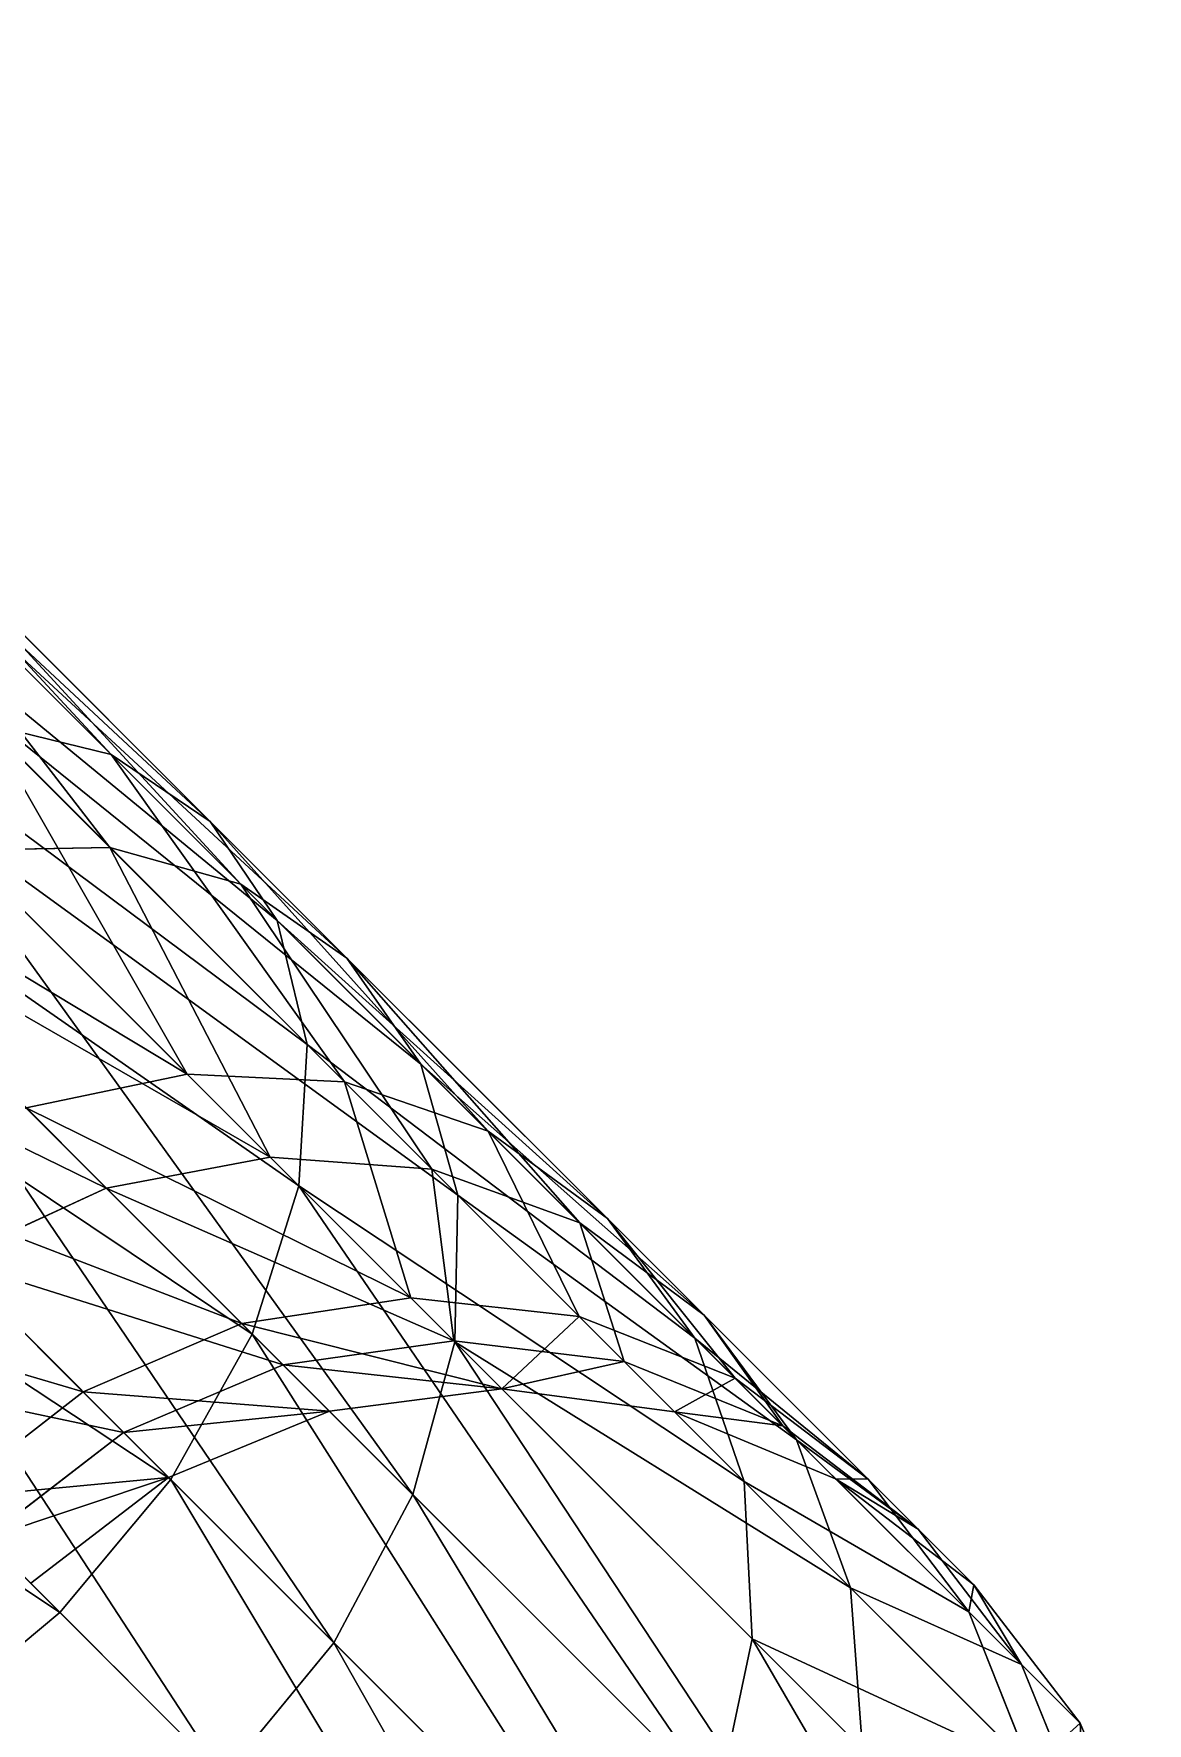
# Model space of a CAD drawing. Extents: x -52 to 52, y -53 to 52.
# Drawn here: x 47.2 to 50.53, y -48.03 to -42.98 of the extents above; entities that cross this region are included whole.
import ezdxf

# ---------------------------------------------------------------- set-up
doc = ezdxf.new("R2010")
doc.units = 0
doc.header["$MEASUREMENT"] = 0
doc.layers.get('0').update_dxf_attribs({"color": 13, "linetype": 'CONTINUOUS'})

# ---------------------------------------------------------------- blocks, each defined once
blk = doc.blocks.new('M6_EYE_BOLT')
for p, q in [((4.9233, 7.6142, 20.4833), (4.9233, 5.5799, 19.05)), ((4.9911, 7.3739, 20.9418), (4.9911, 5.229, 19.4307)), ((4.7243, 5.3858, 5.9068), (4.7243, 7.2, 4.3934)), ((4.9233, 7.1335, 21.4003), (4.9233, 4.8782, 19.8113)), ((4.9233, 5.031, 5.5799), (4.9233, 6.942, 3.9858)), ((4.7243, 6.9095, 21.8275), (4.7243, 4.5513, 20.166)), ((4.4079, 6.7172, 22.1944), (4.4079, 4.2705, 20.4706)), ((4.9911, 4.6504, 5.229), (4.9911, 6.6652, 3.5484)), ((3.9956, 6.5696, 22.4759), (3.9956, 4.0551, 20.7044)), ((3.5153, 6.4768, 22.6529), (3.5153, 3.9197, 20.8513)), ((3, 6.4451, 22.7133), (3, 3.8735, 20.9014)), ((4.9233, 4.2698, 4.8782), (4.9233, 6.3883, 3.111)), ((4.4079, 6.1876, 18.3907), (4.4079, 4.7435, 16.6595)), ((4.7243, 3.915, 4.5513), (4.7243, 6.1303, 2.7034)), ((3.9956, 4.6734, 8.1781), (3.9956, 5.9241, 6.403)), ((4.4079, 3.6105, 4.2705), (4.4079, 5.9087, 2.3534)), ((4.7243, 5.9068, 18.6953), (4.7243, 4.3934, 16.8811)), ((4.9233, 5.5799, 19.05), (4.7243, 5.9068, 18.6953)), ((3.9956, 3.3767, 4.0551), (3.9956, 5.7387, 2.0848)), ((4.7243, 5.3858, 5.9068), (4.4079, 5.6903, 6.1876)), ((4.4079, 4.3919, 8.0306), (4.4079, 5.6903, 6.1876)), ((3.5153, 3.2298, 3.9197), (3.5153, 5.6319, 1.916)), ((3, 3.1797, 3.8735), (3, 5.5954, 1.8584)), ((4.9233, 5.5799, 19.05), (4.9233, 3.9858, 17.1391)), ((4.9911, 5.229, 19.4307), (4.9233, 5.5799, 19.05)), ((4.7243, 4.025, 7.8382), (4.7243, 5.3858, 5.9068)), ((4.9233, 5.031, 5.5799), (4.7243, 5.3858, 5.9068)), ((4.9233, 4.8782, 19.8113), (4.9911, 5.229, 19.4307)), ((4.9911, 5.229, 19.4307), (4.9911, 3.5484, 17.4159)), ((3.5153, 5.1809, 16.3826), (3.5153, 4.2908, 14.4593)), ((4.4079, 4.7435, 16.6595), (3.9956, 5.012, 16.4895)), ((3.9956, 5.012, 16.4895), (3.9956, 4.1, 14.5188)), ((4.9233, 3.5978, 7.6142), (4.9233, 5.031, 5.5799)), ((4.9911, 4.6504, 5.229), (4.9233, 5.031, 5.5799)), ((4.7243, 4.5513, 20.166), (4.9233, 4.8782, 19.8113)), ((4.9233, 4.8782, 19.8113), (4.9233, 3.111, 17.6928)), ((3.9956, 4.6734, 8.1781), (3.5153, 4.8503, 8.2709)), ((3.5153, 4.1197, 10.2603), (3.5153, 4.8503, 8.2709)), ((4.4079, 4.7435, 16.6595), (4.4079, 3.7966, 14.6135)), ((4.7243, 4.3934, 16.8811), (4.4079, 4.7435, 16.6595)), ((3.9956, 3.9247, 10.2165), (3.9956, 4.6734, 8.1781)), ((4.4079, 4.3919, 8.0306), (3.9956, 4.6734, 8.1781)), ((4.9233, 4.2698, 4.8782), (4.9911, 4.6504, 5.229)), ((4.9911, 3.1393, 7.3739), (4.9911, 4.6504, 5.229)), ((4.4079, 4.2705, 20.4706), (4.7243, 4.5513, 20.166)), ((4.7243, 4.5513, 20.166), (4.7243, 2.7034, 17.9508)), ((3.5153, 4.2908, 14.4593), (3, 4.3558, 14.439)), ((4.7243, 4.025, 7.8382), (4.4079, 4.3919, 8.0306)), ((4.4079, 3.6146, 10.1468), (4.4079, 4.3919, 8.0306)), ((4.7243, 4.3934, 16.8811), (4.7243, 3.4012, 14.7369)), ((4.9233, 3.9858, 17.1391), (4.7243, 4.3934, 16.8811)), ((3.9956, 4.1, 14.5188), (3.5153, 4.2908, 14.4593)), ((3.5153, 4.2908, 14.4593), (3.5153, 3.9288, 12.3711)), ((3.9956, 4.0551, 20.7044), (4.4079, 4.2705, 20.4706)), ((4.4079, 4.2705, 20.4706), (4.4079, 2.3534, 18.1724)), ((4.7243, 3.915, 4.5513), (4.9233, 4.2698, 4.8782)), ((4.9233, 2.6808, 7.1335), (4.9233, 4.2698, 4.8782)), ((3.5153, 4.1197, 10.2603), (3, 4.1862, 10.2753)), ((3.5153, 3.9288, 12.3711), (3.5153, 4.1197, 10.2603)), ((3.9956, 3.9247, 10.2165), (3.5153, 4.1197, 10.2603)), ((3.9956, 4.1, 14.5188), (3.9956, 3.7292, 12.3792)), ((4.4079, 3.7966, 14.6135), (3.9956, 4.1, 14.5188)), ((3.5153, 3.9197, 20.8513), (3.9956, 4.0551, 20.7044)), ((3.9956, 4.0551, 20.7044), (3.9956, 2.0848, 18.3424)), ((3.5153, 3.9288, 12.3711), (3, 3.9969, 12.3683)), ((4.9233, 3.5978, 7.6142), (4.7243, 4.025, 7.8382)), ((4.7243, 3.2105, 10.056), (4.7243, 4.025, 7.8382)), ((4.9233, 3.9858, 17.1391), (4.9233, 2.9407, 14.8806)), ((4.9911, 3.5484, 17.4159), (4.9233, 3.9858, 17.1391)), ((2.4847, 3.9197, 20.8513), (3, 3.8735, 20.9014)), ((3, 3.8735, 20.9014), (3.5153, 3.9197, 20.8513)), ((3.9956, 3.7292, 12.3792), (3.5153, 3.9288, 12.3711)), ((3.5153, 3.9197, 20.8513), (3.5153, 1.916, 18.4492)), ((3.9956, 3.7292, 12.3792), (3.9956, 3.9247, 10.2165)), ((4.4079, 3.6146, 10.1468), (3.9956, 3.9247, 10.2165)), ((4.4079, 3.6105, 4.2705), (4.7243, 3.915, 4.5513)), ((4.7243, 2.2535, 6.9095), (4.7243, 3.915, 4.5513)), ((3, 3.8735, 20.9014), (3, 1.8584, 18.4857)), ((4.4079, 3.7966, 14.6135), (4.4079, 3.4116, 12.3921)), ((4.7243, 3.4012, 14.7369), (4.4079, 3.7966, 14.6135)), ((4.4079, 3.4116, 12.3921), (3.9956, 3.7292, 12.3792)), ((3.9956, 3.3767, 4.0551), (4.4079, 3.6105, 4.2705)), ((4.7243, 3.2105, 10.056), (4.4079, 3.6146, 10.1468)), ((4.4079, 3.4116, 12.3921), (4.4079, 3.6146, 10.1468)), ((4.4079, 1.8867, 6.7172), (4.4079, 3.6105, 4.2705)), ((4.9911, 3.1393, 7.3739), (4.9233, 3.5978, 7.6142)), ((4.9233, 2.7398, 9.9502), (4.9233, 3.5978, 7.6142)), ((4.9233, 3.111, 17.6928), (4.9911, 3.5484, 17.4159)), ((4.9911, 3.5484, 17.4159), (4.9911, 2.4465, 15.0348)), ((4.7243, 2.9977, 12.409), (4.4079, 3.4116, 12.3921)), ((4.9233, 2.9407, 14.8806), (4.7243, 3.4012, 14.7369)), ((4.7243, 3.4012, 14.7369), (4.7243, 2.9977, 12.409)), ((3.5153, 3.2298, 3.9197), (3.9956, 3.3767, 4.0551)), ((3.9956, 1.6052, 6.5696), (3.9956, 3.3767, 4.0551)), ((3, 3.1797, 3.8735), (3.5153, 3.2298, 3.9197)), ((3.5153, 1.4282, 6.4768), (3.5153, 3.2298, 3.9197)), ((4.9233, 2.7398, 9.9502), (4.7243, 3.2105, 10.056)), ((4.7243, 2.9977, 12.409), (4.7243, 3.2105, 10.056)), ((4.9233, 2.6808, 7.1335), (4.9911, 3.1393, 7.3739)), ((4.9911, 2.2347, 9.8367), (4.9911, 3.1393, 7.3739)), ((4.7243, 2.7034, 17.9508), (4.9233, 3.111, 17.6928)), ((4.9233, 3.111, 17.6928), (4.9233, 1.9524, 15.1891)), ((4.9233, 2.5157, 12.4286), (4.7243, 2.9977, 12.409)), ((4.9233, 2.9407, 14.8806), (4.9233, 2.5157, 12.4286)), ((4.9911, 2.4465, 15.0348), (4.9233, 2.9407, 14.8806)), ((4.9911, 2.2347, 9.8367), (4.9233, 2.7398, 9.9502)), ((4.9233, 2.5157, 12.4286), (4.9233, 2.7398, 9.9502)), ((4.4079, 2.3534, 18.1724), (4.7243, 2.7034, 17.9508)), ((4.7243, 2.7034, 17.9508), (4.7243, 1.4919, 15.3328)), ((4.7243, 2.2535, 6.9095), (4.9233, 2.6808, 7.1335)), ((4.9233, 1.7297, 9.7232), (4.9233, 2.6808, 7.1335)), ((4.9911, 1.9985, 12.4497), (4.9233, 2.5157, 12.4286)), ((4.9233, 1.9524, 15.1891), (4.9911, 2.4465, 15.0348)), ((4.9911, 2.4465, 15.0348), (4.9911, 1.9985, 12.4497)), ((3.9956, 2.0848, 18.3424), (4.4079, 2.3534, 18.1724)), ((4.4079, 2.3534, 18.1724), (4.4079, 1.0965, 15.4562)), ((4.4079, 1.8867, 6.7172), (4.7243, 2.2535, 6.9095)), ((4.7243, 1.259, 9.6174), (4.7243, 2.2535, 6.9095)), ((4.9233, 1.7297, 9.7232), (4.9911, 2.2347, 9.8367)), ((4.9911, 1.9985, 12.4497), (4.9911, 2.2347, 9.8367)), ((4.9233, 1.4812, 12.4708), (4.9911, 1.9985, 12.4497)), ((4.7243, 1.4919, 15.3328), (4.9233, 1.9524, 15.1891)), ((4.9233, 1.9524, 15.1891), (4.9233, 1.4812, 12.4708)), ((4.7243, 1.259, 9.6174), (4.9233, 1.7297, 9.7232)), ((4.9233, 1.4812, 12.4708), (4.9233, 1.7297, 9.7232)), ((4.7243, 0.9992, 12.4904), (4.9233, 1.4812, 12.4708))]:
    blk.add_line(p, q)
at = {"extrusion": (1, 0, 0)}
blk.add_circle((12.0405, 12.0405, 3), 10, dxfattribs=at)
mesh = blk.add_polyface()
corners = [(4.7243, 5.9068, 18.6953), (4.9233, 7.6142, 20.4833), (4.9233, 5.5799, 19.05), (4.7243, 7.8382, 20.0561)]
mesh.append_faces([[corners[k] for k in face] for face in [(0, 1, 2), (1, 0, 3)]], dxfattribs={"vtx0": -1})
mesh = blk.add_polyface()
corners = [(4.9233, 5.5799, 19.05), (4.9911, 7.3739, 20.9418), (4.9911, 5.229, 19.4307), (4.9233, 7.6142, 20.4833)]
mesh.append_faces([[corners[k] for k in face] for face in [(0, 1, 2), (1, 0, 3)]], dxfattribs={"vtx0": -1})
mesh = blk.add_polyface()
corners = [(4.7243, 7.2, 4.3934), (4.4079, 5.6903, 6.1876), (4.7243, 5.3858, 5.9068), (4.4079, 7.4216, 4.7435)]
mesh.append_faces([[corners[k] for k in face] for face in [(0, 1, 2), (1, 0, 3)]], dxfattribs={"vtx0": -1})
mesh = blk.add_polyface()
corners = [(4.9911, 5.229, 19.4307), (4.9233, 7.1335, 21.4003), (4.9233, 4.8782, 19.8113), (4.9911, 7.3739, 20.9418)]
mesh.append_faces([[corners[k] for k in face] for face in [(0, 1, 2), (1, 0, 3)]], dxfattribs={"vtx0": -1})
mesh = blk.add_polyface()
corners = [(4.9233, 6.942, 3.9858), (4.7243, 5.3858, 5.9068), (4.9233, 5.031, 5.5799), (4.7243, 7.2, 4.3934)]
mesh.append_faces([[corners[k] for k in face] for face in [(0, 1, 2), (1, 0, 3)]], dxfattribs={"vtx0": -1})
mesh = blk.add_polyface()
corners = [(4.9233, 4.8782, 19.8113), (4.7243, 6.9095, 21.8275), (4.7243, 4.5513, 20.166), (4.9233, 7.1335, 21.4003)]
mesh.append_faces([[corners[k] for k in face] for face in [(0, 1, 2), (1, 0, 3)]], dxfattribs={"vtx0": -1})
mesh = blk.add_polyface()
corners = [(4.9911, 6.6652, 3.5484), (4.9233, 5.031, 5.5799), (4.9911, 4.6504, 5.229), (4.9233, 6.942, 3.9858)]
mesh.append_faces([[corners[k] for k in face] for face in [(0, 1, 2), (1, 0, 3)]], dxfattribs={"vtx0": -1})
mesh = blk.add_polyface()
corners = [(4.7243, 4.5513, 20.166), (4.4079, 6.7172, 22.1944), (4.4079, 4.2705, 20.4706), (4.7243, 6.9095, 21.8275)]
mesh.append_faces([[corners[k] for k in face] for face in [(0, 1, 2), (1, 0, 3)]], dxfattribs={"vtx0": -1})
mesh = blk.add_polyface()
corners = [(4.4079, 4.2705, 20.4706), (3.9956, 6.5696, 22.4759), (3.9956, 4.0551, 20.7044), (4.4079, 6.7172, 22.1944)]
mesh.append_faces([[corners[k] for k in face] for face in [(0, 1, 2), (1, 0, 3)]], dxfattribs={"vtx0": -1})
mesh = blk.add_polyface()
corners = [(4.9233, 6.3883, 3.111), (4.9911, 4.6504, 5.229), (4.9233, 4.2698, 4.8782), (4.9911, 6.6652, 3.5484)]
mesh.append_faces([[corners[k] for k in face] for face in [(0, 1, 2), (1, 0, 3)]], dxfattribs={"vtx0": -1})
mesh = blk.add_polyface()
corners = [(3.9956, 4.0551, 20.7044), (3.5153, 6.4768, 22.6529), (3.5153, 3.9197, 20.8513), (3.9956, 6.5696, 22.4759)]
mesh.append_faces([[corners[k] for k in face] for face in [(0, 1, 2), (1, 0, 3)]], dxfattribs={"vtx0": -1})
mesh = blk.add_polyface()
corners = [(3, 3.8735, 20.9014), (2.4847, 6.4768, 22.6529), (2.4847, 3.9197, 20.8513), (3, 6.4451, 22.7133)]
mesh.append_faces([[corners[k] for k in face] for face in [(0, 1, 2), (1, 0, 3)]], dxfattribs={"vtx0": -1})
mesh = blk.add_polyface()
corners = [(3.5153, 3.9197, 20.8513), (3, 6.4451, 22.7133), (3, 3.8735, 20.9014), (3.5153, 6.4768, 22.6529)]
mesh.append_faces([[corners[k] for k in face] for face in [(0, 1, 2), (1, 0, 3)]], dxfattribs={"vtx0": -1})
mesh = blk.add_polyface()
corners = [(3.9956, 6.403, 18.157), (4.4079, 4.7435, 16.6595), (3.9956, 5.012, 16.4895), (4.4079, 6.1876, 18.3907)]
mesh.append_faces([[corners[k] for k in face] for face in [(0, 1, 2), (1, 0, 3)]], dxfattribs={"vtx0": -1})
mesh = blk.add_polyface()
corners = [(4.7243, 6.1303, 2.7034), (4.9233, 4.2698, 4.8782), (4.7243, 3.915, 4.5513), (4.9233, 6.3883, 3.111)]
mesh.append_faces([[corners[k] for k in face] for face in [(0, 1, 2), (1, 0, 3)]], dxfattribs={"vtx0": -1})
mesh = blk.add_polyface()
corners = [(4.4079, 4.7435, 16.6595), (4.7243, 5.9068, 18.6953), (4.7243, 4.3934, 16.8811), (4.4079, 6.1876, 18.3907)]
mesh.append_faces([[corners[k] for k in face] for face in [(0, 1, 2), (1, 0, 3)]], dxfattribs={"vtx0": -1})
mesh = blk.add_polyface()
corners = [(4.4079, 5.9087, 2.3534), (4.7243, 3.915, 4.5513), (4.4079, 3.6105, 4.2705), (4.7243, 6.1303, 2.7034)]
mesh.append_faces([[corners[k] for k in face] for face in [(0, 1, 2), (1, 0, 3)]], dxfattribs={"vtx0": -1})
mesh = blk.add_polyface()
corners = [(3.5153, 6.071, 6.5384), (3.9956, 4.6734, 8.1781), (3.9956, 5.9241, 6.403), (3.5153, 4.8503, 8.2709)]
mesh.append_faces([[corners[k] for k in face] for face in [(0, 1, 2), (1, 0, 3)]], dxfattribs={"vtx0": -1})
mesh = blk.add_polyface()
corners = [(3.9956, 5.9241, 6.403), (4.4079, 4.3919, 8.0306), (4.4079, 5.6903, 6.1876), (3.9956, 4.6734, 8.1781)]
mesh.append_faces([[corners[k] for k in face] for face in [(0, 1, 2), (1, 0, 3)]], dxfattribs={"vtx0": -1})
mesh = blk.add_polyface()
corners = [(4.4079, 5.9087, 2.3534), (3.9956, 3.3767, 4.0551), (3.9956, 5.7387, 2.0848), (4.4079, 3.6105, 4.2705)]
mesh.append_faces([[corners[k] for k in face] for face in [(0, 1, 2), (1, 0, 3)]], dxfattribs={"vtx0": -1})
mesh = blk.add_polyface()
corners = [(4.7243, 4.3934, 16.8811), (4.9233, 5.5799, 19.05), (4.9233, 3.9858, 17.1391), (4.7243, 5.9068, 18.6953)]
mesh.append_faces([[corners[k] for k in face] for face in [(0, 1, 2), (1, 0, 3)]], dxfattribs={"vtx0": -1})
mesh = blk.add_polyface()
corners = [(2.4847, 5.6319, 1.916), (2.0044, 3.3767, 4.0551), (2.0044, 5.7387, 2.0848), (2.4847, 3.2298, 3.9197)]
mesh.append_faces([[corners[k] for k in face] for face in [(0, 1, 2), (1, 0, 3)]], dxfattribs={"vtx0": -1})
mesh = blk.add_polyface()
corners = [(3.9956, 5.7387, 2.0848), (3.5153, 3.2298, 3.9197), (3.5153, 5.6319, 1.916), (3.9956, 3.3767, 4.0551)]
mesh.append_faces([[corners[k] for k in face] for face in [(0, 1, 2), (1, 0, 3)]], dxfattribs={"vtx0": -1})
mesh = blk.add_polyface()
corners = [(4.7243, 5.3858, 5.9068), (4.4079, 4.3919, 8.0306), (4.7243, 4.025, 7.8382), (4.4079, 5.6903, 6.1876)]
mesh.append_faces([[corners[k] for k in face] for face in [(0, 1, 2), (1, 0, 3)]], dxfattribs={"vtx0": -1})
mesh = blk.add_polyface()
corners = [(3, 5.5954, 1.8584), (2.4847, 3.2298, 3.9197), (2.4847, 5.6319, 1.916), (3, 3.1797, 3.8735)]
mesh.append_faces([[corners[k] for k in face] for face in [(0, 1, 2), (1, 0, 3)]], dxfattribs={"vtx0": -1})
mesh = blk.add_polyface()
corners = [(3.5153, 5.6319, 1.916), (3, 3.1797, 3.8735), (3, 5.5954, 1.8584), (3.5153, 3.2298, 3.9197)]
mesh.append_faces([[corners[k] for k in face] for face in [(0, 1, 2), (1, 0, 3)]], dxfattribs={"vtx0": -1})
mesh = blk.add_polyface()
corners = [(4.9233, 3.9858, 17.1391), (4.9911, 5.229, 19.4307), (4.9911, 3.5484, 17.4159), (4.9233, 5.5799, 19.05)]
mesh.append_faces([[corners[k] for k in face] for face in [(0, 1, 2), (1, 0, 3)]], dxfattribs={"vtx0": -1})
mesh = blk.add_polyface()
corners = [(4.9233, 5.031, 5.5799), (4.7243, 4.025, 7.8382), (4.9233, 3.5978, 7.6142), (4.7243, 5.3858, 5.9068)]
mesh.append_faces([[corners[k] for k in face] for face in [(0, 1, 2), (1, 0, 3)]], dxfattribs={"vtx0": -1})
mesh = blk.add_polyface()
corners = [(3, 5.2384, 16.3462), (3.5153, 4.2908, 14.4593), (3, 4.3558, 14.439), (3.5153, 5.1809, 16.3826)]
mesh.append_faces([[corners[k] for k in face] for face in [(0, 1, 2), (1, 0, 3)]], dxfattribs={"vtx0": -1})
mesh = blk.add_polyface()
corners = [(4.9911, 3.5484, 17.4159), (4.9233, 4.8782, 19.8113), (4.9233, 3.111, 17.6928), (4.9911, 5.229, 19.4307)]
mesh.append_faces([[corners[k] for k in face] for face in [(0, 1, 2), (1, 0, 3)]], dxfattribs={"vtx0": -1})
mesh = blk.add_polyface()
corners = [(3.5153, 5.1809, 16.3826), (3.9956, 4.1, 14.5188), (3.5153, 4.2908, 14.4593), (3.9956, 5.012, 16.4895)]
mesh.append_faces([[corners[k] for k in face] for face in [(0, 1, 2), (1, 0, 3)]], dxfattribs={"vtx0": -1})
mesh = blk.add_polyface()
corners = [(3.9956, 5.012, 16.4895), (4.4079, 3.7966, 14.6135), (3.9956, 4.1, 14.5188), (4.4079, 4.7435, 16.6595)]
mesh.append_faces([[corners[k] for k in face] for face in [(0, 1, 2), (1, 0, 3)]], dxfattribs={"vtx0": -1})
mesh = blk.add_polyface()
corners = [(4.9911, 4.6504, 5.229), (4.9233, 3.5978, 7.6142), (4.9911, 3.1393, 7.3739), (4.9233, 5.031, 5.5799)]
mesh.append_faces([[corners[k] for k in face] for face in [(0, 1, 2), (1, 0, 3)]], dxfattribs={"vtx0": -1})
mesh = blk.add_polyface()
corners = [(3, 4.9107, 8.3026), (3.5153, 4.1197, 10.2603), (3.5153, 4.8503, 8.2709), (3, 4.1862, 10.2753)]
mesh.append_faces([[corners[k] for k in face] for face in [(0, 1, 2), (1, 0, 3)]], dxfattribs={"vtx0": -1})
mesh = blk.add_polyface()
corners = [(4.9233, 3.111, 17.6928), (4.7243, 4.5513, 20.166), (4.7243, 2.7034, 17.9508), (4.9233, 4.8782, 19.8113)]
mesh.append_faces([[corners[k] for k in face] for face in [(0, 1, 2), (1, 0, 3)]], dxfattribs={"vtx0": -1})
mesh = blk.add_polyface()
corners = [(3.5153, 4.8503, 8.2709), (3.9956, 3.9247, 10.2165), (3.9956, 4.6734, 8.1781), (3.5153, 4.1197, 10.2603)]
mesh.append_faces([[corners[k] for k in face] for face in [(0, 1, 2), (1, 0, 3)]], dxfattribs={"vtx0": -1})
mesh = blk.add_polyface()
corners = [(4.4079, 3.7966, 14.6135), (4.7243, 4.3934, 16.8811), (4.7243, 3.4012, 14.7369), (4.4079, 4.7435, 16.6595)]
mesh.append_faces([[corners[k] for k in face] for face in [(0, 1, 2), (1, 0, 3)]], dxfattribs={"vtx0": -1})
mesh = blk.add_polyface()
corners = [(3.9956, 4.6734, 8.1781), (4.4079, 3.6146, 10.1468), (4.4079, 4.3919, 8.0306), (3.9956, 3.9247, 10.2165)]
mesh.append_faces([[corners[k] for k in face] for face in [(0, 1, 2), (1, 0, 3)]], dxfattribs={"vtx0": -1})
mesh = blk.add_polyface()
corners = [(4.9233, 4.2698, 4.8782), (4.9911, 3.1393, 7.3739), (4.9233, 2.6808, 7.1335), (4.9911, 4.6504, 5.229)]
mesh.append_faces([[corners[k] for k in face] for face in [(0, 1, 2), (1, 0, 3)]], dxfattribs={"vtx0": -1})
mesh = blk.add_polyface()
corners = [(4.7243, 2.7034, 17.9508), (4.4079, 4.2705, 20.4706), (4.4079, 2.3534, 18.1724), (4.7243, 4.5513, 20.166)]
mesh.append_faces([[corners[k] for k in face] for face in [(0, 1, 2), (1, 0, 3)]], dxfattribs={"vtx0": -1})
mesh = blk.add_polyface()
corners = [(3, 4.3558, 14.439), (3.5153, 3.9288, 12.3711), (3, 3.9969, 12.3683), (3.5153, 4.2908, 14.4593)]
mesh.append_faces([[corners[k] for k in face] for face in [(0, 1, 2), (1, 0, 3)]], dxfattribs={"vtx0": -1})
mesh = blk.add_polyface()
corners = [(4.7243, 4.025, 7.8382), (4.4079, 3.6146, 10.1468), (4.7243, 3.2105, 10.056), (4.4079, 4.3919, 8.0306)]
mesh.append_faces([[corners[k] for k in face] for face in [(0, 1, 2), (1, 0, 3)]], dxfattribs={"vtx0": -1})
mesh = blk.add_polyface()
corners = [(4.7243, 3.4012, 14.7369), (4.9233, 3.9858, 17.1391), (4.9233, 2.9407, 14.8806), (4.7243, 4.3934, 16.8811)]
mesh.append_faces([[corners[k] for k in face] for face in [(0, 1, 2), (1, 0, 3)]], dxfattribs={"vtx0": -1})
mesh = blk.add_polyface()
corners = [(3.5153, 4.2908, 14.4593), (3.9956, 3.7292, 12.3792), (3.5153, 3.9288, 12.3711), (3.9956, 4.1, 14.5188)]
mesh.append_faces([[corners[k] for k in face] for face in [(0, 1, 2), (1, 0, 3)]], dxfattribs={"vtx0": -1})
mesh = blk.add_polyface()
corners = [(4.4079, 4.2705, 20.4706), (3.9956, 2.0848, 18.3424), (4.4079, 2.3534, 18.1724), (3.9956, 4.0551, 20.7044)]
mesh.append_faces([[corners[k] for k in face] for face in [(0, 1, 2), (1, 0, 3)]], dxfattribs={"vtx0": -1})
mesh = blk.add_polyface()
corners = [(4.7243, 3.915, 4.5513), (4.9233, 2.6808, 7.1335), (4.7243, 2.2535, 6.9095), (4.9233, 4.2698, 4.8782)]
mesh.append_faces([[corners[k] for k in face] for face in [(0, 1, 2), (1, 0, 3)]], dxfattribs={"vtx0": -1})
mesh = blk.add_polyface()
corners = [(3, 4.1862, 10.2753), (3.5153, 3.9288, 12.3711), (3.5153, 4.1197, 10.2603), (3, 3.9969, 12.3683)]
mesh.append_faces([[corners[k] for k in face] for face in [(0, 1, 2), (1, 0, 3)]], dxfattribs={"vtx0": -1})
mesh = blk.add_polyface()
corners = [(3.5153, 4.1197, 10.2603), (3.9956, 3.7292, 12.3792), (3.9956, 3.9247, 10.2165), (3.5153, 3.9288, 12.3711)]
mesh.append_faces([[corners[k] for k in face] for face in [(0, 1, 2), (1, 0, 3)]], dxfattribs={"vtx0": -1})
mesh = blk.add_polyface()
corners = [(3.9956, 4.1, 14.5188), (4.4079, 3.4116, 12.3921), (3.9956, 3.7292, 12.3792), (4.4079, 3.7966, 14.6135)]
mesh.append_faces([[corners[k] for k in face] for face in [(0, 1, 2), (1, 0, 3)]], dxfattribs={"vtx0": -1})
mesh = blk.add_polyface()
corners = [(3.9956, 4.0551, 20.7044), (3.5153, 1.916, 18.4492), (3.9956, 2.0848, 18.3424), (3.5153, 3.9197, 20.8513)]
mesh.append_faces([[corners[k] for k in face] for face in [(0, 1, 2), (1, 0, 3)]], dxfattribs={"vtx0": -1})
mesh = blk.add_polyface()
corners = [(4.9233, 3.5978, 7.6142), (4.7243, 3.2105, 10.056), (4.9233, 2.7398, 9.9502), (4.7243, 4.025, 7.8382)]
mesh.append_faces([[corners[k] for k in face] for face in [(0, 1, 2), (1, 0, 3)]], dxfattribs={"vtx0": -1})
mesh = blk.add_polyface()
corners = [(4.9233, 2.9407, 14.8806), (4.9911, 3.5484, 17.4159), (4.9911, 2.4465, 15.0348), (4.9233, 3.9858, 17.1391)]
mesh.append_faces([[corners[k] for k in face] for face in [(0, 1, 2), (1, 0, 3)]], dxfattribs={"vtx0": -1})
mesh = blk.add_polyface()
corners = [(3, 1.8584, 18.4857), (2.4847, 3.9197, 20.8513), (2.4847, 1.916, 18.4492), (3, 3.8735, 20.9014)]
mesh.append_faces([[corners[k] for k in face] for face in [(0, 1, 2), (1, 0, 3)]], dxfattribs={"vtx0": -1})
mesh = blk.add_polyface()
corners = [(3.5153, 3.9197, 20.8513), (3, 1.8584, 18.4857), (3.5153, 1.916, 18.4492), (3, 3.8735, 20.9014)]
mesh.append_faces([[corners[k] for k in face] for face in [(0, 1, 2), (1, 0, 3)]], dxfattribs={"vtx0": -1})
mesh = blk.add_polyface()
corners = [(3.9956, 3.9247, 10.2165), (4.4079, 3.4116, 12.3921), (4.4079, 3.6146, 10.1468), (3.9956, 3.7292, 12.3792)]
mesh.append_faces([[corners[k] for k in face] for face in [(0, 1, 2), (1, 0, 3)]], dxfattribs={"vtx0": -1})
mesh = blk.add_polyface()
corners = [(4.4079, 3.6105, 4.2705), (4.7243, 2.2535, 6.9095), (4.4079, 1.8867, 6.7172), (4.7243, 3.915, 4.5513)]
mesh.append_faces([[corners[k] for k in face] for face in [(0, 1, 2), (1, 0, 3)]], dxfattribs={"vtx0": -1})
mesh = blk.add_polyface()
corners = [(4.4079, 3.4116, 12.3921), (4.7243, 3.4012, 14.7369), (4.7243, 2.9977, 12.409), (4.4079, 3.7966, 14.6135)]
mesh.append_faces([[corners[k] for k in face] for face in [(0, 1, 2), (1, 0, 3)]], dxfattribs={"vtx0": -1})
mesh = blk.add_polyface()
corners = [(4.4079, 3.6105, 4.2705), (3.9956, 1.6052, 6.5696), (3.9956, 3.3767, 4.0551), (4.4079, 1.8867, 6.7172)]
mesh.append_faces([[corners[k] for k in face] for face in [(0, 1, 2), (1, 0, 3)]], dxfattribs={"vtx0": -1})
mesh = blk.add_polyface()
corners = [(4.7243, 3.2105, 10.056), (4.4079, 3.4116, 12.3921), (4.7243, 2.9977, 12.409), (4.4079, 3.6146, 10.1468)]
mesh.append_faces([[corners[k] for k in face] for face in [(0, 1, 2), (1, 0, 3)]], dxfattribs={"vtx0": -1})
mesh = blk.add_polyface()
corners = [(4.9911, 3.1393, 7.3739), (4.9233, 2.7398, 9.9502), (4.9911, 2.2347, 9.8367), (4.9233, 3.5978, 7.6142)]
mesh.append_faces([[corners[k] for k in face] for face in [(0, 1, 2), (1, 0, 3)]], dxfattribs={"vtx0": -1})
mesh = blk.add_polyface()
corners = [(4.9911, 2.4465, 15.0348), (4.9233, 3.111, 17.6928), (4.9233, 1.9524, 15.1891), (4.9911, 3.5484, 17.4159)]
mesh.append_faces([[corners[k] for k in face] for face in [(0, 1, 2), (1, 0, 3)]], dxfattribs={"vtx0": -1})
mesh = blk.add_polyface()
corners = [(4.7243, 2.9977, 12.409), (4.9233, 2.9407, 14.8806), (4.9233, 2.5157, 12.4286), (4.7243, 3.4012, 14.7369)]
mesh.append_faces([[corners[k] for k in face] for face in [(0, 1, 2), (1, 0, 3)]], dxfattribs={"vtx0": -1})
mesh = blk.add_polyface()
corners = [(3.9956, 3.3767, 4.0551), (3.5153, 1.4282, 6.4768), (3.5153, 3.2298, 3.9197), (3.9956, 1.6052, 6.5696)]
mesh.append_faces([[corners[k] for k in face] for face in [(0, 1, 2), (1, 0, 3)]], dxfattribs={"vtx0": -1})
mesh = blk.add_polyface()
corners = [(3.5153, 3.2298, 3.9197), (3, 1.3678, 6.4451), (3, 3.1797, 3.8735), (3.5153, 1.4282, 6.4768)]
mesh.append_faces([[corners[k] for k in face] for face in [(0, 1, 2), (1, 0, 3)]], dxfattribs={"vtx0": -1})
mesh = blk.add_polyface()
corners = [(4.9233, 2.7398, 9.9502), (4.7243, 2.9977, 12.409), (4.9233, 2.5157, 12.4286), (4.7243, 3.2105, 10.056)]
mesh.append_faces([[corners[k] for k in face] for face in [(0, 1, 2), (1, 0, 3)]], dxfattribs={"vtx0": -1})
mesh = blk.add_polyface()
corners = [(4.9233, 2.6808, 7.1335), (4.9911, 2.2347, 9.8367), (4.9233, 1.7297, 9.7232), (4.9911, 3.1393, 7.3739)]
mesh.append_faces([[corners[k] for k in face] for face in [(0, 1, 2), (1, 0, 3)]], dxfattribs={"vtx0": -1})
mesh = blk.add_polyface()
corners = [(4.9233, 1.9524, 15.1891), (4.7243, 2.7034, 17.9508), (4.7243, 1.4919, 15.3328), (4.9233, 3.111, 17.6928)]
mesh.append_faces([[corners[k] for k in face] for face in [(0, 1, 2), (1, 0, 3)]], dxfattribs={"vtx0": -1})
mesh = blk.add_polyface()
corners = [(4.9233, 2.5157, 12.4286), (4.9911, 2.4465, 15.0348), (4.9911, 1.9985, 12.4497), (4.9233, 2.9407, 14.8806)]
mesh.append_faces([[corners[k] for k in face] for face in [(0, 1, 2), (1, 0, 3)]], dxfattribs={"vtx0": -1})
mesh = blk.add_polyface()
corners = [(4.9911, 2.2347, 9.8367), (4.9233, 2.5157, 12.4286), (4.9911, 1.9985, 12.4497), (4.9233, 2.7398, 9.9502)]
mesh.append_faces([[corners[k] for k in face] for face in [(0, 1, 2), (1, 0, 3)]], dxfattribs={"vtx0": -1})
mesh = blk.add_polyface()
corners = [(4.7243, 1.4919, 15.3328), (4.4079, 2.3534, 18.1724), (4.4079, 1.0965, 15.4562), (4.7243, 2.7034, 17.9508)]
mesh.append_faces([[corners[k] for k in face] for face in [(0, 1, 2), (1, 0, 3)]], dxfattribs={"vtx0": -1})
mesh = blk.add_polyface()
corners = [(4.7243, 2.2535, 6.9095), (4.9233, 1.7297, 9.7232), (4.7243, 1.259, 9.6174), (4.9233, 2.6808, 7.1335)]
mesh.append_faces([[corners[k] for k in face] for face in [(0, 1, 2), (1, 0, 3)]], dxfattribs={"vtx0": -1})
mesh = blk.add_polyface()
corners = [(4.9911, 1.9985, 12.4497), (4.9233, 1.9524, 15.1891), (4.9233, 1.4812, 12.4708), (4.9911, 2.4465, 15.0348)]
mesh.append_faces([[corners[k] for k in face] for face in [(0, 1, 2), (1, 0, 3)]], dxfattribs={"vtx0": -1})
mesh = blk.add_polyface()
corners = [(4.4079, 2.3534, 18.1724), (3.9956, 0.793, 15.5509), (4.4079, 1.0965, 15.4562), (3.9956, 2.0848, 18.3424)]
mesh.append_faces([[corners[k] for k in face] for face in [(0, 1, 2), (1, 0, 3)]], dxfattribs={"vtx0": -1})
mesh = blk.add_polyface()
corners = [(4.4079, 1.8867, 6.7172), (4.7243, 1.259, 9.6174), (4.4079, 0.8549, 9.5266), (4.7243, 2.2535, 6.9095)]
mesh.append_faces([[corners[k] for k in face] for face in [(0, 1, 2), (1, 0, 3)]], dxfattribs={"vtx0": -1})
mesh = blk.add_polyface()
corners = [(4.9233, 1.7297, 9.7232), (4.9911, 1.9985, 12.4497), (4.9233, 1.4812, 12.4708), (4.9911, 2.2347, 9.8367)]
mesh.append_faces([[corners[k] for k in face] for face in [(0, 1, 2), (1, 0, 3)]], dxfattribs={"vtx0": -1})
mesh = blk.add_polyface()
corners = [(4.9233, 1.4812, 12.4708), (4.7243, 1.4919, 15.3328), (4.7243, 0.9992, 12.4904), (4.9233, 1.9524, 15.1891)]
mesh.append_faces([[corners[k] for k in face] for face in [(0, 1, 2), (1, 0, 3)]], dxfattribs={"vtx0": -1})
mesh = blk.add_polyface()
corners = [(4.7243, 1.259, 9.6174), (4.9233, 1.4812, 12.4708), (4.7243, 0.9992, 12.4904), (4.9233, 1.7297, 9.7232)]
mesh.append_faces([[corners[k] for k in face] for face in [(0, 1, 2), (1, 0, 3)]], dxfattribs={"vtx0": -1})

msp = doc.modelspace()

# ---------------------------------------------------------------- block references
at = {"rotation": 45.00000000000001}
msp.add_blockref('M6_EYE_BOLT', (47.8969, -52.5604, 66.1836), dxfattribs=at)

doc.saveas('drawing.dxf')
